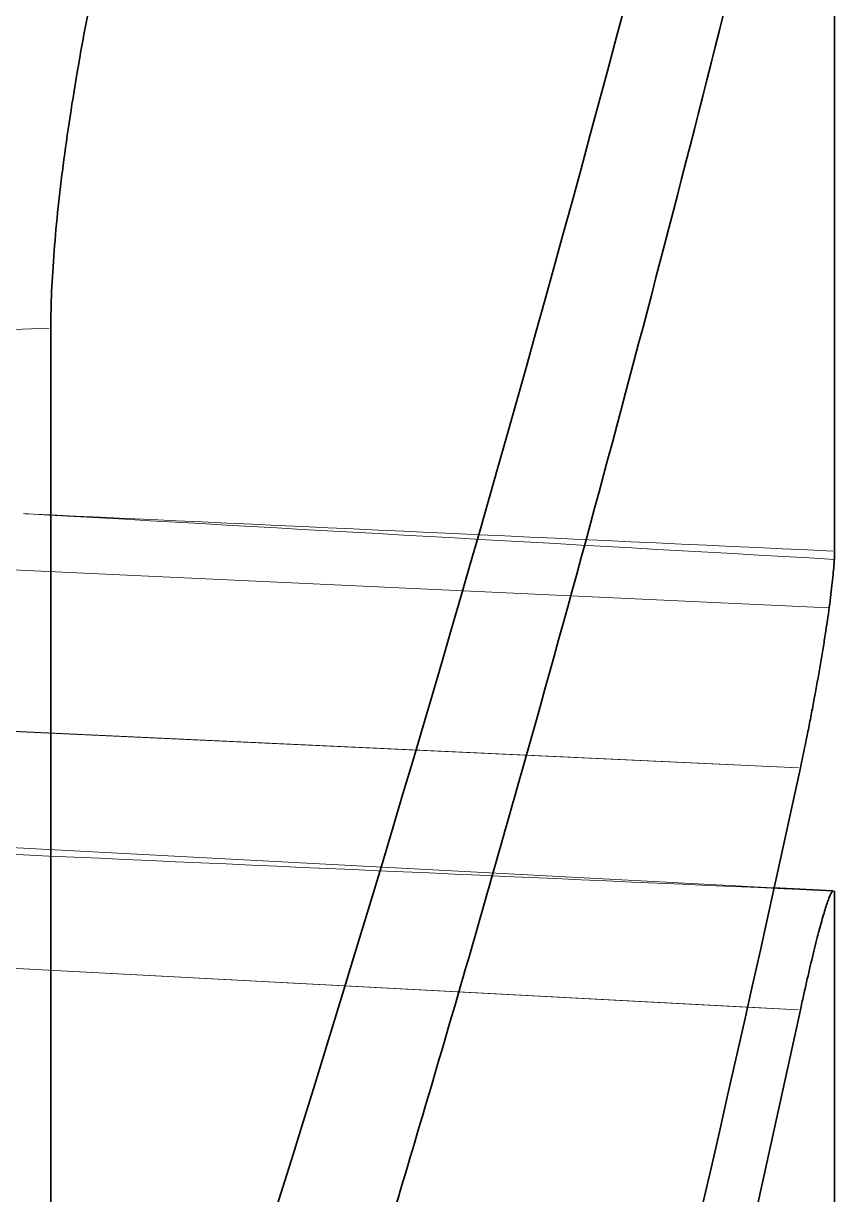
# Model space of a CAD drawing. Header units: millimetres. Extents: x 261 to 3841, y 268 to 4746.
# Drawn here: x 738.695 to 741.029, y 430.74 to 434.11 of the extents above; entities that cross this region are included whole.
import ezdxf
from ezdxf.lldxf.tags import DXFTag

# ---------------------------------------------------------------- set-up
doc = ezdxf.new("R2010")
doc.units = ezdxf.units.MM
doc.layers.add('20', color=7, linetype='Continuous', true_color=0xffffff)
tags = doc.linetypes.add('DASHED', pattern=[25.72, 12.86, -12.86]).pattern_tags.tags
tags[6:7] = [DXFTag(74, 4), DXFTag(75, 0), DXFTag(340, '0'), DXFTag(46, 0.0), DXFTag(50, 0.0), DXFTag(44, 0.0), DXFTag(45, 0.0)]
tags[4:5] = [DXFTag(74, 4), DXFTag(75, 0), DXFTag(340, '0'), DXFTag(46, 0.0), DXFTag(50, 0.0), DXFTag(44, 0.0), DXFTag(45, 0.0)]

msp = doc.modelspace()

# ---------------------------------------------------------------- linework, layer by layer
at = {"layer": '20', "color": 7, "linetype": 'Continuous', "lineweight": 35}
for p, q in [((741.029, 435.2614), (741.029, 432.5914)), ((738.774, 433.2332), (738.774, 429.5646)), ((741.029, 432.5678), (741.029, 432.5914)), ((741.0243, 431.6141), (740.8523, 431.6232)), ((741.029, 431.6135), (741.029, 430.2461))]:
    msp.add_line(p, q, dxfattribs=at)
at = {"layer": '20', "color": 7, "linetype": 'DASHED', "lineweight": 13}
for p, q in [((736.7957, 432.6243), (740.9903, 432.4298)), ((736.7812, 432.1602), (740.9256, 431.9683)), ((740.9256, 431.9683), (736.7813, 432.1602)), ((740.8523, 431.6232), (736.7975, 431.8372)), ((736.7812, 431.4904), (740.7744, 431.2797)), ((740.9256, 431.2717), (736.7813, 431.4904))]:
    msp.add_line(p, q, dxfattribs=at)
at = {"layer": '20', "color": 7, "linetype": 'Continuous', "lineweight": 13}
for p, q in [((740.9903, 432.4298), (741.0135, 432.4287)), ((740.7744, 431.2797), (740.9256, 431.2717))]:
    msp.add_line(p, q, dxfattribs=at)
at = {"layer": '20', "color": 7, "linetype": 'Continuous', "lineweight": 35}
for points in [[(740.9306, 436.1683), (740.4459, 434.1291), (739.8796, 432.1074), (739.2319, 430.1032)], [(740.9306, 431.9681), (740.4459, 429.7298), (739.8796, 427.5111), (739.2319, 425.3117)]]:
    msp.add_open_spline(points, degree=3, dxfattribs=at)
for points, knots in [([(739.2319, 435.4242), (739.2035, 435.349), (739.1753, 435.2683), (739.1332, 435.1395), (739.1192, 435.0952), (739.0984, 435.0267), (739.0914, 435.0034), (739.0776, 434.9566), (739.0708, 434.9331), (739.037, 434.8144), (739.0109, 434.7168), (738.9798, 434.5913), (738.9736, 434.566), (738.9614, 434.5151), (738.9554, 434.4895), (738.9377, 434.413), (738.9151, 434.3111), (738.8944, 434.2096), (738.8796, 434.1336), (738.8748, 434.1083), (738.8654, 434.0578), (738.8608, 434.0324), (738.8389, 433.9072), (738.8239, 433.8107), (738.8086, 433.695), (738.8057, 433.6721), (738.8002, 433.6267), (738.7977, 433.6043), (738.7906, 433.538), (738.7867, 433.4957), (738.7772, 433.374), (738.774, 433.2999), (738.774, 433.2332)], [0, 0, 0, 0, 0.125, 0.125, 0.1875, 0.1875, 0.21875, 0.21875, 0.25, 0.25, 0.375, 0.375, 0.40625, 0.40625, 0.4375, 0.4375, 0.5, 0.5625, 0.5625, 0.59375, 0.59375, 0.625, 0.625, 0.75, 0.75, 0.78125, 0.78125, 0.8125, 0.8125, 0.875, 0.875, 1, 1, 1, 1]), ([(739.2319, 428.9938), (739.3935, 429.4921), (739.5895, 430.1173), (739.7778, 430.7456), (739.8525, 430.9971), (739.8896, 431.123), (739.9997, 431.5008), (740.0719, 431.7528), (740.4261, 433.014), (740.6887, 434.026), (740.9306, 435.0411)], [0, 0, 0, 0, 0.25, 0.3125, 0.3125, 0.375, 0.375, 0.5, 0.5, 1, 1, 1, 1]), ([(741.029, 432.5913), (741.029, 432.5858), (741.0288, 432.5796), (741.0282, 432.5657), (741.0277, 432.5581), (741.0258, 432.5329), (741.024, 432.5138), (741.0203, 432.4816), (741.019, 432.4703), (741.0159, 432.4465), (741.0143, 432.434), (741.0089, 432.3955), (741.0049, 432.3683), (740.9981, 432.3252), (740.9957, 432.3105), (740.9907, 432.2803), (740.9881, 432.2651), (740.9801, 432.219), (740.9745, 432.1878), (740.9655, 432.1401), (740.9625, 432.124), (740.9563, 432.0922), (740.9531, 432.0764), (740.9436, 432.0294), (740.9372, 431.9985), (740.9306, 431.9681)], [0, 0, 0, 0, 0.0625, 0.0625, 0.125, 0.125, 0.25, 0.25, 0.3125, 0.3125, 0.375, 0.375, 0.5, 0.5, 0.5625, 0.5625, 0.625, 0.625, 0.75, 0.75, 0.8125, 0.8125, 0.875, 0.875, 1, 1, 1, 1]), ([(741.0251, 431.6141), (741.0248, 431.6141), (741.0244, 431.614), (741.0223, 431.613), (741.02, 431.6096), (741.0158, 431.6006), (741.0143, 431.597), (741.011, 431.5886), (741.0093, 431.5838), (741.0039, 431.5676), (740.9998, 431.5546), (740.9932, 431.5315), (740.9909, 431.5232), (740.9861, 431.5058), (740.9837, 431.4966), (740.9786, 431.4772), (740.976, 431.4669), (740.9707, 431.4457), (740.968, 431.4347), (740.9598, 431.4007), (740.9542, 431.3766), (740.9454, 431.3384), (740.9425, 431.3253), (740.9365, 431.2986), (740.9336, 431.2851), (740.9306, 431.2714)], [0, 0, 0, 0, 0.02718, 0.02718, 0.166155, 0.166155, 0.235642, 0.235642, 0.305129, 0.305129, 0.444103, 0.444103, 0.51359, 0.51359, 0.583077, 0.583077, 0.652564, 0.652564, 0.722052, 0.722052, 0.861026, 0.861026, 0.930513, 0.930513, 1, 1, 1, 1]), ([(739.2319, 424.6261), (739.3935, 425.1737), (739.5895, 425.8609), (739.7778, 426.5513), (739.8525, 426.8277), (739.8896, 426.966), (739.9997, 427.3812), (740.0719, 427.6581), (740.4261, 429.044), (740.6887, 430.156), (740.9306, 431.2714)], [0, 0, 0, 0, 0.25, 0.3125, 0.3125, 0.375, 0.375, 0.5, 0.5, 1, 1, 1, 1])]:
    msp.add_open_spline(points, degree=3, knots=knots, dxfattribs=at)
at = {"layer": '20', "color": 7, "linetype": 'DASHED', "lineweight": 13}
for points in [[(738.7689, 433.233), (737.9544, 433.2068), (737.1399, 433.1807), (736.3254, 433.1545)], [(738.6952, 432.6995), (739.4731, 432.6556), (740.2511, 432.6117), (741.029, 432.5678)], [(741.024, 432.5916), (740.2494, 432.6275), (739.4748, 432.6633), (738.7002, 432.6992)], [(736.7974, 431.8176), (737.43, 431.7842), (738.0626, 431.7509), (738.6952, 431.7175)], [(738.6952, 431.7175), (739.4731, 431.6828), (740.2511, 431.6481), (741.029, 431.6135)]]:
    msp.add_open_spline(points, degree=3, dxfattribs=at)
at = {"layer": '20', "color": 7, "linetype": 'Continuous', "lineweight": 13}
msp.add_open_spline([(736.3254, 433.1545), (737.1399, 433.1807), (737.9544, 433.2068), (738.7689, 433.233)], degree=3, dxfattribs=at)

doc.saveas('drawing.dxf')
